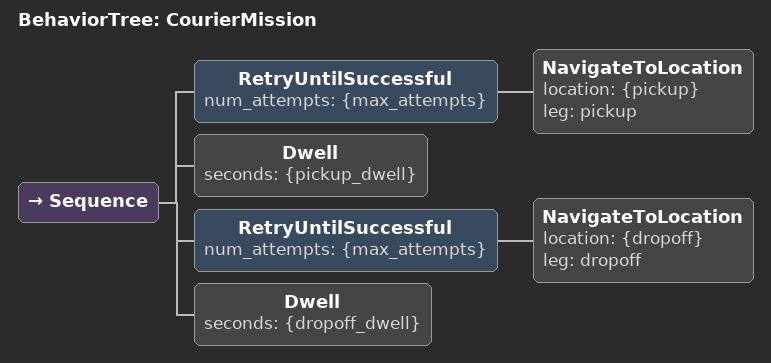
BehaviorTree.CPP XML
<?xml version="1.0" encoding="UTF-8"?>
<root BTCPP_format="4" main_tree_to_execute="CourierMission">
  <BehaviorTree ID="CourierMission">
    <Sequence>
      <RetryUntilSuccessful num_attempts="{max_attempts}">
        <NavigateToLocation location="{pickup}" leg="pickup"/>
      </RetryUntilSuccessful>
      <Dwell seconds="{pickup_dwell}"/>
      <RetryUntilSuccessful num_attempts="{max_attempts}">
        <NavigateToLocation location="{dropoff}" leg="dropoff"/>
      </RetryUntilSuccessful>
      <Dwell seconds="{dropoff_dwell}"/>
    </Sequence>
  </BehaviorTree>

</root>
